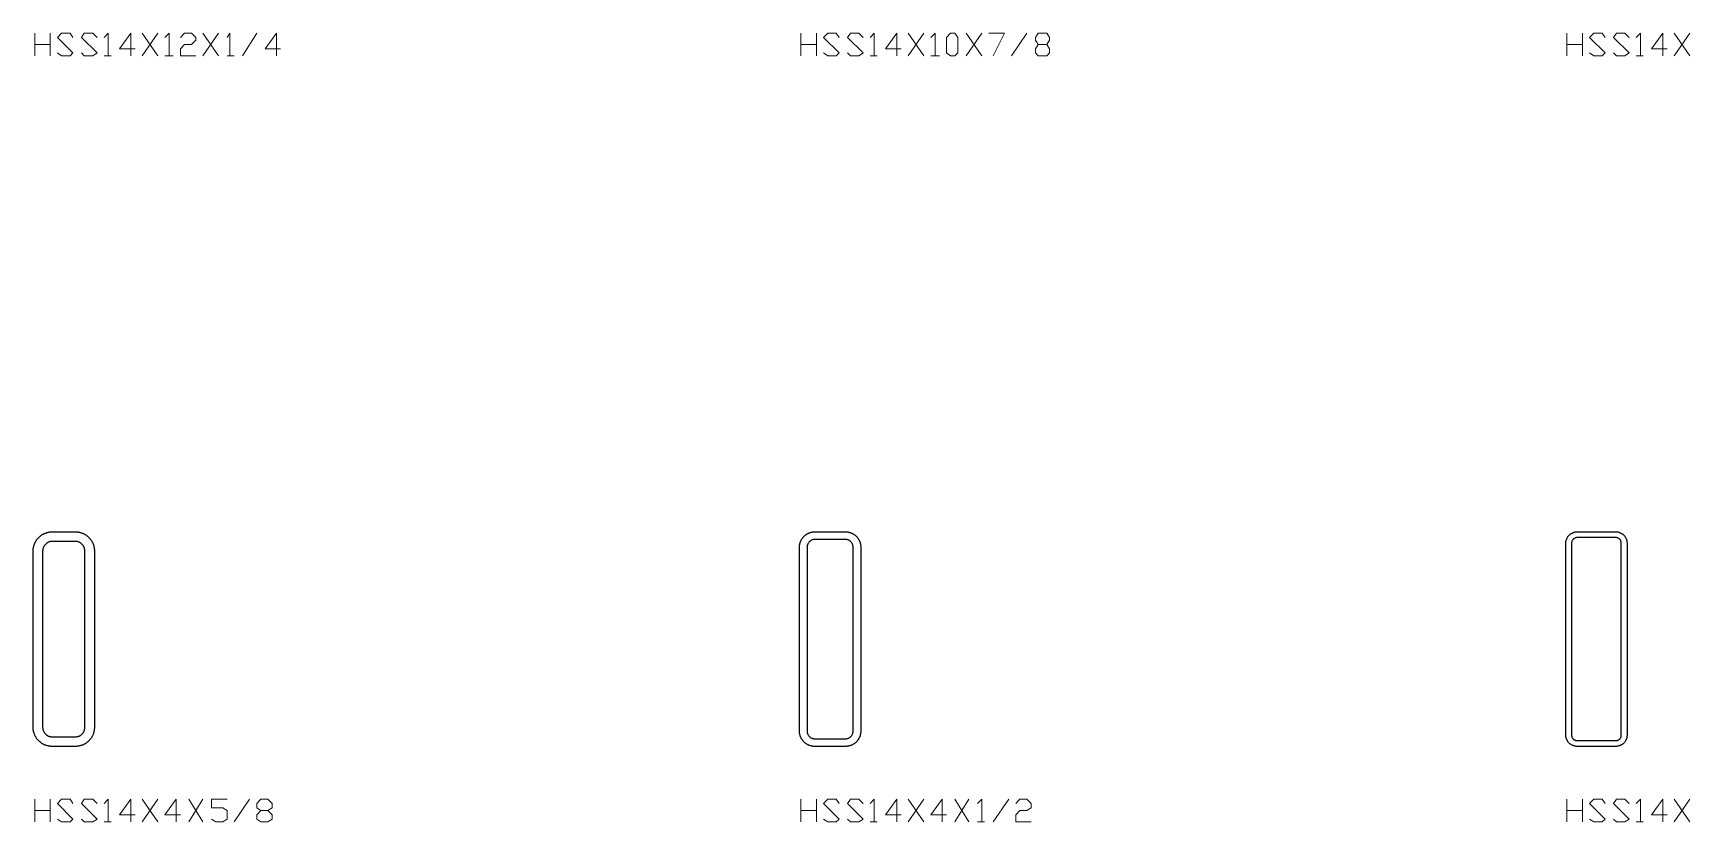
# Model space of a CAD drawing. Header units: inches. Extents: x 0 to 975, y -1305 to 34.
# Drawn here: x 250 to 358.1, y -504.9 to -453.5 of the extents above; entities that cross this region are included whole.
import ezdxf

# ---------------------------------------------------------------- set-up
doc = ezdxf.new("R2010")
doc.units = ezdxf.units.IN
doc.header["$MEASUREMENT"] = 0
doc.layers.add('AISC_STEEL', color=7, linetype='Continuous')

msp = doc.modelspace()

# ---------------------------------------------------------------- linework, layer by layer
at = {"color": 3, "lineweight": 0}
for p, q in [((250.11, -454.94), (250.11, -453.46)), ((251.12, -453.46), (251.12, -454.94)), ((257.12, -453.46), (258.13, -454.94)), ((257.12, -454.94), (258.13, -453.46)), ((261.08, -453.46), (262.1, -454.94)), ((261.08, -454.94), (262.1, -453.46)), ((263.66, -454.94), (264.59, -453.46)), ((300.09, -454.94), (300.09, -453.46)), ((301.1, -453.46), (301.1, -454.94)), ((307.1, -453.46), (308.11, -454.94)), ((307.1, -454.94), (308.11, -453.46)), ((310.88, -453.46), (311.89, -454.94)), ((310.88, -454.94), (311.89, -453.46)), ((313.83, -454.94), (314.84, -453.46)), ((350.07, -454.94), (350.07, -453.46)), ((351.08, -453.46), (351.08, -454.94)), ((357.08, -453.46), (358.09, -454.94)), ((357.08, -454.94), (358.09, -453.46)), ((250.11, -454.2), (251.12, -454.2)), ((254.63, -454.94), (255.09, -454.94)), ((258.59, -454.94), (259.14, -454.94)), ((262.65, -454.94), (263.11, -454.94)), ((300.09, -454.2), (301.1, -454.2)), ((304.61, -454.94), (305.07, -454.94)), ((308.57, -454.94), (309.13, -454.94)), ((309.86, -454.94), (309.86, -454.94)), ((350.07, -454.2), (351.08, -454.2)), ((354.59, -454.94), (355.05, -454.94)), ((250.11, -504.92), (250.11, -503.45)), ((251.12, -503.45), (251.12, -504.92)), ((257.12, -503.45), (258.13, -504.92)), ((257.12, -504.92), (258.13, -503.45)), ((260.16, -503.45), (261.08, -504.92)), ((260.16, -504.92), (261.08, -503.45)), ((263.11, -504.92), (264.12, -503.45)), ((300.09, -504.92), (300.09, -503.45)), ((301.1, -503.45), (301.1, -504.92)), ((307.1, -503.45), (308.11, -504.92)), ((307.1, -504.92), (308.11, -503.45)), ((310.14, -503.45), (311.06, -504.92)), ((310.14, -504.92), (311.06, -503.45)), ((312.63, -504.92), (313.65, -503.45)), ((350.07, -504.92), (350.07, -503.45)), ((351.08, -503.45), (351.08, -504.92)), ((357.08, -503.45), (358.09, -504.92)), ((357.08, -504.92), (358.09, -503.45)), ((250.11, -504.18), (251.12, -504.18)), ((300.09, -504.18), (301.1, -504.18)), ((350.07, -504.18), (351.08, -504.18)), ((254.63, -504.92), (255.09, -504.92)), ((304.61, -504.92), (305.07, -504.92)), ((311.62, -504.92), (312.08, -504.92)), ((354.59, -504.92), (355.05, -504.92))]:
    msp.add_line(p, q, dxfattribs=at)
for points in [[(251.58, -454.76), (251.86, -454.94), (252.41, -454.94), (252.6, -454.76), (251.58, -453.74), (251.86, -453.46), (252.41, -453.46), (252.6, -453.74)], [(253.15, -454.76), (253.34, -454.94), (253.89, -454.94), (254.17, -454.76), (253.15, -453.74), (253.34, -453.46), (253.89, -453.46), (254.17, -453.74)], [(254.63, -453.74), (254.9, -453.46), (254.9, -454.94)], [(256.66, -454.48), (255.64, -454.48), (256.38, -453.46), (256.38, -454.94)], [(258.59, -453.74), (258.87, -453.46), (258.87, -454.94)], [(259.61, -453.74), (259.88, -453.46), (260.34, -453.46), (260.62, -453.74), (260.62, -453.93), (260.34, -454.2), (259.88, -454.2), (259.61, -454.48), (259.61, -454.94), (260.62, -454.94)], [(262.65, -453.74), (262.83, -453.46), (262.83, -454.94)], [(266.15, -454.48), (265.14, -454.48), (265.88, -453.46), (265.88, -454.94)], [(301.56, -454.76), (301.84, -454.94), (302.39, -454.94), (302.58, -454.76), (301.56, -453.74), (301.84, -453.46), (302.39, -453.46), (302.58, -453.74)], [(303.13, -454.76), (303.32, -454.94), (303.87, -454.94), (304.15, -454.76), (303.13, -453.74), (303.32, -453.46), (303.87, -453.46), (304.15, -453.74)], [(304.61, -453.74), (304.88, -453.46), (304.88, -454.94)], [(306.64, -454.48), (305.62, -454.48), (306.36, -453.46), (306.36, -454.94)], [(308.57, -453.74), (308.85, -453.46), (308.85, -454.94)], [(312.35, -453.46), (313.37, -453.46), (312.63, -454.94)], [(316.13, -454.2), (316.32, -454.48), (316.32, -454.76), (316.13, -454.94), (315.58, -454.94), (315.4, -454.76), (315.4, -454.48), (315.58, -454.2), (316.13, -454.2), (316.32, -453.93), (316.32, -453.74), (316.13, -453.46), (315.58, -453.46), (315.4, -453.74), (315.4, -453.93), (315.58, -454.2)], [(351.55, -454.76), (351.82, -454.94), (352.38, -454.94), (352.56, -454.76), (351.55, -453.74), (351.82, -453.46), (352.38, -453.46), (352.56, -453.74)], [(353.11, -454.76), (353.3, -454.94), (353.85, -454.94), (354.13, -454.76), (353.11, -453.74), (353.3, -453.46), (353.85, -453.46), (354.13, -453.74)], [(354.59, -453.74), (354.87, -453.46), (354.87, -454.94)], [(356.62, -454.48), (355.6, -454.48), (356.34, -453.46), (356.34, -454.94)], [(251.58, -504.74), (251.86, -504.92), (252.41, -504.92), (252.6, -504.74), (251.58, -503.72), (251.86, -503.45), (252.41, -503.45), (252.6, -503.72)], [(253.15, -504.74), (253.34, -504.92), (253.89, -504.92), (254.17, -504.74), (253.15, -503.72), (253.34, -503.45), (253.89, -503.45), (254.17, -503.72)], [(254.63, -503.72), (254.9, -503.45), (254.9, -504.92)], [(256.66, -504.46), (255.64, -504.46), (256.38, -503.45), (256.38, -504.92)], [(259.61, -504.46), (258.59, -504.46), (259.33, -503.45), (259.33, -504.92)], [(261.63, -504.74), (261.91, -504.92), (262.37, -504.92), (262.65, -504.74), (262.65, -504.18), (262.37, -504), (261.63, -504), (261.63, -503.45), (262.65, -503.45)], [(265.32, -504.18), (265.6, -504.46), (265.6, -504.74), (265.32, -504.92), (264.86, -504.92), (264.59, -504.74), (264.59, -504.46), (264.86, -504.18), (265.32, -504.18), (265.6, -504), (265.6, -503.72), (265.32, -503.45), (264.86, -503.45), (264.59, -503.72), (264.59, -504), (264.86, -504.18)], [(301.56, -504.74), (301.84, -504.92), (302.39, -504.92), (302.58, -504.74), (301.56, -503.72), (301.84, -503.45), (302.39, -503.45), (302.58, -503.72)], [(303.13, -504.74), (303.32, -504.92), (303.87, -504.92), (304.15, -504.74), (303.13, -503.72), (303.32, -503.45), (303.87, -503.45), (304.15, -503.72)], [(304.61, -503.72), (304.88, -503.45), (304.88, -504.92)], [(306.64, -504.46), (305.62, -504.46), (306.36, -503.45), (306.36, -504.92)], [(309.59, -504.46), (308.57, -504.46), (309.31, -503.45), (309.31, -504.92)], [(311.62, -503.72), (311.89, -503.45), (311.89, -504.92)], [(314.11, -503.72), (314.38, -503.45), (314.84, -503.45), (315.12, -503.72), (315.12, -504), (314.84, -504.18), (314.38, -504.18), (314.11, -504.46), (314.11, -504.92), (315.12, -504.92)], [(351.55, -504.74), (351.82, -504.92), (352.38, -504.92), (352.56, -504.74), (351.55, -503.72), (351.82, -503.45), (352.38, -503.45), (352.56, -503.72)], [(353.11, -504.74), (353.3, -504.92), (353.85, -504.92), (354.13, -504.74), (353.11, -503.72), (353.3, -503.45), (353.85, -503.45), (354.13, -503.72)], [(354.59, -503.72), (354.87, -503.45), (354.87, -504.92)], [(356.62, -504.46), (355.6, -504.46), (356.34, -503.45), (356.34, -504.92)]]:
    msp.add_lwpolyline(points, dxfattribs=at)
msp.add_lwpolyline([(309.86, -454.94), (309.59, -454.76), (309.59, -453.74), (309.86, -453.46), (310.14, -453.46), (310.33, -453.74), (310.33, -454.76), (310.14, -454.94)], close=True, dxfattribs=at)
at = {"layer": 'AISC_STEEL'}
for points in [[(252.75, -486), (252.78, -486), (252.81, -486), (252.84, -486), (252.87, -486.01), (252.9, -486.01), (252.93, -486.01), (252.96, -486.02), (252.99, -486.02), (253.02, -486.03), (253.04, -486.04), (253.07, -486.04), (253.1, -486.05), (253.13, -486.06), (253.16, -486.07), (253.19, -486.08), (253.21, -486.09), (253.24, -486.1), (253.27, -486.11), (253.3, -486.13), (253.32, -486.14), (253.35, -486.15), (253.38, -486.17), (253.4, -486.18), (253.43, -486.2), (253.45, -486.21), (253.48, -486.23), (253.5, -486.25), (253.52, -486.27), (253.55, -486.29), (253.57, -486.31), (253.59, -486.33), (253.61, -486.35), (253.63, -486.37), (253.65, -486.39), (253.67, -486.41), (253.69, -486.43), (253.71, -486.45), (253.73, -486.48), (253.75, -486.5), (253.77, -486.52), (253.79, -486.55), (253.8, -486.57), (253.82, -486.6), (253.83, -486.62), (253.85, -486.65), (253.86, -486.68), (253.87, -486.7), (253.89, -486.73), (253.9, -486.76), (253.91, -486.79), (253.92, -486.81), (253.93, -486.84), (253.94, -486.87), (253.95, -486.9), (253.96, -486.93), (253.96, -486.96), (253.97, -486.98), (253.98, -487.01), (253.98, -487.04), (253.99, -487.07), (253.99, -487.1), (253.99, -487.13), (254, -487.16), (254, -487.19), (254, -487.22), (254, -487.25), (254, -498.75), (254, -498.78), (254, -498.81), (254, -498.84), (253.99, -498.87), (253.99, -498.9), (253.99, -498.93), (253.98, -498.96), (253.98, -498.99), (253.97, -499.02), (253.96, -499.04), (253.96, -499.07), (253.95, -499.1), (253.94, -499.13), (253.93, -499.16), (253.92, -499.19), (253.91, -499.21), (253.9, -499.24), (253.89, -499.27), (253.87, -499.3), (253.86, -499.32), (253.85, -499.35), (253.83, -499.38), (253.82, -499.4), (253.8, -499.43), (253.79, -499.45), (253.77, -499.48), (253.75, -499.5), (253.73, -499.52), (253.71, -499.55), (253.69, -499.57), (253.67, -499.59), (253.65, -499.61), (253.63, -499.63), (253.61, -499.65), (253.59, -499.67), (253.57, -499.69), (253.55, -499.71), (253.52, -499.73), (253.5, -499.75), (253.48, -499.77), (253.45, -499.79), (253.43, -499.8), (253.4, -499.82), (253.38, -499.83), (253.35, -499.85), (253.32, -499.86), (253.3, -499.87), (253.27, -499.89), (253.24, -499.9), (253.21, -499.91), (253.19, -499.92), (253.16, -499.93), (253.13, -499.94), (253.1, -499.95), (253.07, -499.96), (253.04, -499.96), (253.02, -499.97), (252.99, -499.98), (252.96, -499.98), (252.93, -499.99), (252.9, -499.99), (252.87, -499.99), (252.84, -500), (252.81, -500), (252.78, -500), (252.75, -500), (251.25, -500), (251.22, -500), (251.19, -500), (251.16, -500), (251.13, -499.99), (251.1, -499.99), (251.07, -499.99), (251.04, -499.98), (251.01, -499.98), (250.98, -499.97), (250.96, -499.96), (250.93, -499.96), (250.9, -499.95), (250.87, -499.94), (250.84, -499.93), (250.81, -499.92), (250.79, -499.91), (250.76, -499.9), (250.73, -499.89), (250.7, -499.87), (250.68, -499.86), (250.65, -499.85), (250.62, -499.83), (250.6, -499.82), (250.57, -499.8), (250.55, -499.79), (250.52, -499.77), (250.5, -499.75), (250.48, -499.73), (250.45, -499.71), (250.43, -499.69), (250.41, -499.67), (250.39, -499.65), (250.37, -499.63), (250.35, -499.61), (250.33, -499.59), (250.31, -499.57), (250.29, -499.55), (250.27, -499.52), (250.25, -499.5), (250.23, -499.48), (250.21, -499.45), (250.2, -499.43), (250.18, -499.4), (250.17, -499.38), (250.15, -499.35), (250.14, -499.32), (250.13, -499.3), (250.11, -499.27), (250.1, -499.24), (250.09, -499.21), (250.08, -499.19), (250.07, -499.16), (250.06, -499.13), (250.05, -499.1), (250.04, -499.07), (250.04, -499.04), (250.03, -499.02), (250.02, -498.99), (250.02, -498.96), (250.01, -498.93), (250.01, -498.9), (250.01, -498.87), (250, -498.84), (250, -498.81), (250, -498.78), (250, -498.75), (250, -487.25), (250, -487.22), (250, -487.19), (250, -487.16), (250.01, -487.13), (250.01, -487.1), (250.01, -487.07), (250.02, -487.04), (250.02, -487.01), (250.03, -486.98), (250.04, -486.96), (250.04, -486.93), (250.05, -486.9), (250.06, -486.87), (250.07, -486.84), (250.08, -486.81), (250.09, -486.79), (250.1, -486.76), (250.11, -486.73), (250.13, -486.7), (250.14, -486.68), (250.15, -486.65), (250.17, -486.62), (250.18, -486.6), (250.2, -486.57), (250.21, -486.55), (250.23, -486.52), (250.25, -486.5), (250.27, -486.48), (250.29, -486.45), (250.31, -486.43), (250.33, -486.41), (250.35, -486.39), (250.37, -486.37), (250.39, -486.35), (250.41, -486.33), (250.43, -486.31), (250.45, -486.29), (250.48, -486.27), (250.5, -486.25), (250.52, -486.23), (250.55, -486.21), (250.57, -486.2), (250.6, -486.18), (250.62, -486.17), (250.65, -486.15), (250.68, -486.14), (250.7, -486.13), (250.73, -486.11), (250.76, -486.1), (250.79, -486.09), (250.81, -486.08), (250.84, -486.07), (250.87, -486.06), (250.9, -486.05), (250.93, -486.04), (250.96, -486.04), (250.98, -486.03), (251.01, -486.02), (251.04, -486.02), (251.07, -486.01), (251.1, -486.01), (251.13, -486.01), (251.16, -486), (251.19, -486), (251.22, -486), (251.25, -486)], [(303, -486), (303.03, -486), (303.06, -486), (303.09, -486), (303.12, -486.01), (303.15, -486.01), (303.18, -486.02), (303.21, -486.02), (303.23, -486.03), (303.26, -486.04), (303.29, -486.04), (303.32, -486.05), (303.35, -486.06), (303.38, -486.07), (303.4, -486.08), (303.43, -486.1), (303.46, -486.11), (303.48, -486.12), (303.51, -486.14), (303.53, -486.15), (303.56, -486.17), (303.58, -486.19), (303.61, -486.21), (303.63, -486.22), (303.65, -486.24), (303.67, -486.26), (303.7, -486.28), (303.72, -486.3), (303.74, -486.33), (303.76, -486.35), (303.78, -486.37), (303.79, -486.39), (303.81, -486.42), (303.83, -486.44), (303.85, -486.47), (303.86, -486.49), (303.88, -486.52), (303.89, -486.54), (303.9, -486.57), (303.92, -486.6), (303.93, -486.62), (303.94, -486.65), (303.95, -486.68), (303.96, -486.71), (303.96, -486.74), (303.97, -486.77), (303.98, -486.79), (303.98, -486.82), (303.99, -486.85), (303.99, -486.88), (304, -486.91), (304, -486.94), (304, -486.97), (304, -487), (304, -499), (304, -499.03), (304, -499.06), (304, -499.09), (303.99, -499.12), (303.99, -499.15), (303.98, -499.18), (303.98, -499.21), (303.97, -499.23), (303.96, -499.26), (303.96, -499.29), (303.95, -499.32), (303.94, -499.35), (303.93, -499.38), (303.92, -499.4), (303.9, -499.43), (303.89, -499.46), (303.88, -499.48), (303.86, -499.51), (303.85, -499.53), (303.83, -499.56), (303.81, -499.58), (303.79, -499.61), (303.78, -499.63), (303.76, -499.65), (303.74, -499.67), (303.72, -499.7), (303.7, -499.72), (303.67, -499.74), (303.65, -499.76), (303.63, -499.78), (303.61, -499.79), (303.58, -499.81), (303.56, -499.83), (303.53, -499.85), (303.51, -499.86), (303.48, -499.88), (303.46, -499.89), (303.43, -499.9), (303.4, -499.92), (303.38, -499.93), (303.35, -499.94), (303.32, -499.95), (303.29, -499.96), (303.26, -499.96), (303.23, -499.97), (303.21, -499.98), (303.18, -499.98), (303.15, -499.99), (303.12, -499.99), (303.09, -500), (303.06, -500), (303.03, -500), (303, -500), (301, -500), (300.97, -500), (300.94, -500), (300.91, -500), (300.88, -499.99), (300.85, -499.99), (300.82, -499.98), (300.79, -499.98), (300.77, -499.97), (300.74, -499.96), (300.71, -499.96), (300.68, -499.95), (300.65, -499.94), (300.62, -499.93), (300.6, -499.92), (300.57, -499.9), (300.54, -499.89), (300.52, -499.88), (300.49, -499.86), (300.47, -499.85), (300.44, -499.83), (300.42, -499.81), (300.39, -499.79), (300.37, -499.78), (300.35, -499.76), (300.33, -499.74), (300.3, -499.72), (300.28, -499.7), (300.26, -499.67), (300.24, -499.65), (300.22, -499.63), (300.21, -499.61), (300.19, -499.58), (300.17, -499.56), (300.15, -499.53), (300.14, -499.51), (300.12, -499.48), (300.11, -499.46), (300.1, -499.43), (300.08, -499.4), (300.07, -499.38), (300.06, -499.35), (300.05, -499.32), (300.04, -499.29), (300.04, -499.26), (300.03, -499.23), (300.02, -499.21), (300.02, -499.18), (300.01, -499.15), (300.01, -499.12), (300, -499.09), (300, -499.06), (300, -499.03), (300, -499), (300, -487), (300, -486.97), (300, -486.94), (300, -486.91), (300.01, -486.88), (300.01, -486.85), (300.02, -486.82), (300.02, -486.79), (300.03, -486.77), (300.04, -486.74), (300.04, -486.71), (300.05, -486.68), (300.06, -486.65), (300.07, -486.62), (300.08, -486.6), (300.1, -486.57), (300.11, -486.54), (300.12, -486.52), (300.14, -486.49), (300.15, -486.47), (300.17, -486.44), (300.19, -486.42), (300.21, -486.39), (300.22, -486.37), (300.24, -486.35), (300.26, -486.33), (300.28, -486.3), (300.3, -486.28), (300.33, -486.26), (300.35, -486.24), (300.37, -486.22), (300.39, -486.21), (300.42, -486.19), (300.44, -486.17), (300.47, -486.15), (300.49, -486.14), (300.52, -486.12), (300.54, -486.11), (300.57, -486.1), (300.6, -486.08), (300.62, -486.07), (300.65, -486.06), (300.68, -486.05), (300.71, -486.04), (300.74, -486.04), (300.77, -486.03), (300.79, -486.02), (300.82, -486.02), (300.85, -486.01), (300.88, -486.01), (300.91, -486), (300.94, -486), (300.97, -486), (301, -486)], [(353.25, -486), (353.28, -486), (353.31, -486), (353.34, -486.01), (353.37, -486.01), (353.4, -486.01), (353.43, -486.02), (353.45, -486.03), (353.48, -486.04), (353.51, -486.05), (353.54, -486.06), (353.56, -486.07), (353.59, -486.08), (353.62, -486.1), (353.64, -486.11), (353.67, -486.13), (353.69, -486.14), (353.71, -486.16), (353.74, -486.18), (353.76, -486.2), (353.78, -486.22), (353.8, -486.24), (353.82, -486.26), (353.84, -486.29), (353.86, -486.31), (353.87, -486.33), (353.89, -486.36), (353.9, -486.38), (353.92, -486.41), (353.93, -486.44), (353.94, -486.46), (353.95, -486.49), (353.96, -486.52), (353.97, -486.55), (353.98, -486.57), (353.99, -486.6), (353.99, -486.63), (353.99, -486.66), (354, -486.69), (354, -486.72), (354, -486.75), (354, -499.25), (354, -499.28), (354, -499.31), (353.99, -499.34), (353.99, -499.37), (353.99, -499.4), (353.98, -499.43), (353.97, -499.45), (353.96, -499.48), (353.95, -499.51), (353.94, -499.54), (353.93, -499.56), (353.92, -499.59), (353.9, -499.62), (353.89, -499.64), (353.87, -499.67), (353.86, -499.69), (353.84, -499.71), (353.82, -499.74), (353.8, -499.76), (353.78, -499.78), (353.76, -499.8), (353.74, -499.82), (353.71, -499.84), (353.69, -499.86), (353.67, -499.87), (353.64, -499.89), (353.62, -499.9), (353.59, -499.92), (353.56, -499.93), (353.54, -499.94), (353.51, -499.95), (353.48, -499.96), (353.45, -499.97), (353.43, -499.98), (353.4, -499.99), (353.37, -499.99), (353.34, -499.99), (353.31, -500), (353.28, -500), (353.25, -500), (350.75, -500), (350.72, -500), (350.69, -500), (350.66, -499.99), (350.63, -499.99), (350.6, -499.99), (350.57, -499.98), (350.55, -499.97), (350.52, -499.96), (350.49, -499.95), (350.46, -499.94), (350.44, -499.93), (350.41, -499.92), (350.38, -499.9), (350.36, -499.89), (350.33, -499.87), (350.31, -499.86), (350.29, -499.84), (350.26, -499.82), (350.24, -499.8), (350.22, -499.78), (350.2, -499.76), (350.18, -499.74), (350.16, -499.71), (350.14, -499.69), (350.13, -499.67), (350.11, -499.64), (350.1, -499.62), (350.08, -499.59), (350.07, -499.56), (350.06, -499.54), (350.05, -499.51), (350.04, -499.48), (350.03, -499.45), (350.02, -499.43), (350.01, -499.4), (350.01, -499.37), (350.01, -499.34), (350, -499.31), (350, -499.28), (350, -499.25), (350, -486.75), (350, -486.72), (350, -486.69), (350.01, -486.66), (350.01, -486.63), (350.01, -486.6), (350.02, -486.57), (350.03, -486.55), (350.04, -486.52), (350.05, -486.49), (350.06, -486.46), (350.07, -486.44), (350.08, -486.41), (350.1, -486.38), (350.11, -486.36), (350.13, -486.33), (350.14, -486.31), (350.16, -486.29), (350.18, -486.26), (350.2, -486.24), (350.22, -486.22), (350.24, -486.2), (350.26, -486.18), (350.29, -486.16), (350.31, -486.14), (350.33, -486.13), (350.36, -486.11), (350.38, -486.1), (350.41, -486.08), (350.44, -486.07), (350.46, -486.06), (350.49, -486.05), (350.52, -486.04), (350.55, -486.03), (350.57, -486.02), (350.6, -486.01), (350.63, -486.01), (350.66, -486.01), (350.69, -486), (350.72, -486), (350.75, -486)], [(350.75, -486.38), (350.72, -486.38), (350.69, -486.38), (350.66, -486.39), (350.63, -486.39), (350.61, -486.4), (350.58, -486.42), (350.55, -486.43), (350.53, -486.45), (350.51, -486.46), (350.48, -486.48), (350.46, -486.51), (350.45, -486.53), (350.43, -486.55), (350.42, -486.58), (350.4, -486.61), (350.39, -486.63), (350.39, -486.66), (350.38, -486.69), (350.38, -486.72), (350.38, -486.75), (350.38, -499.25), (350.38, -499.28), (350.38, -499.31), (350.39, -499.34), (350.39, -499.37), (350.4, -499.39), (350.42, -499.42), (350.43, -499.45), (350.45, -499.47), (350.46, -499.49), (350.48, -499.52), (350.51, -499.54), (350.53, -499.55), (350.55, -499.57), (350.58, -499.58), (350.61, -499.6), (350.63, -499.61), (350.66, -499.61), (350.69, -499.62), (350.72, -499.62), (350.75, -499.62), (353.25, -499.62), (353.28, -499.62), (353.31, -499.62), (353.34, -499.61), (353.37, -499.61), (353.39, -499.6), (353.42, -499.58), (353.45, -499.57), (353.47, -499.55), (353.49, -499.54), (353.52, -499.52), (353.54, -499.49), (353.55, -499.47), (353.57, -499.45), (353.58, -499.42), (353.6, -499.39), (353.61, -499.37), (353.61, -499.34), (353.62, -499.31), (353.62, -499.28), (353.62, -499.25), (353.62, -486.75), (353.62, -486.72), (353.62, -486.69), (353.61, -486.66), (353.61, -486.63), (353.6, -486.61), (353.58, -486.58), (353.57, -486.55), (353.55, -486.53), (353.54, -486.51), (353.52, -486.48), (353.49, -486.46), (353.47, -486.45), (353.45, -486.43), (353.42, -486.42), (353.39, -486.4), (353.37, -486.39), (353.34, -486.39), (353.31, -486.38), (353.28, -486.38), (353.25, -486.38)], [(251.25, -486.62), (251.22, -486.63), (251.19, -486.63), (251.16, -486.63), (251.13, -486.64), (251.1, -486.64), (251.07, -486.65), (251.05, -486.66), (251.02, -486.67), (250.99, -486.68), (250.96, -486.69), (250.94, -486.71), (250.91, -486.72), (250.89, -486.74), (250.86, -486.76), (250.84, -486.78), (250.82, -486.8), (250.8, -486.82), (250.78, -486.84), (250.76, -486.86), (250.74, -486.89), (250.72, -486.91), (250.71, -486.94), (250.69, -486.96), (250.68, -486.99), (250.67, -487.02), (250.66, -487.05), (250.65, -487.07), (250.64, -487.1), (250.64, -487.13), (250.63, -487.16), (250.63, -487.19), (250.63, -487.22), (250.62, -487.25), (250.62, -498.75), (250.63, -498.78), (250.63, -498.81), (250.63, -498.84), (250.64, -498.87), (250.64, -498.9), (250.65, -498.93), (250.66, -498.95), (250.67, -498.98), (250.68, -499.01), (250.69, -499.04), (250.71, -499.06), (250.72, -499.09), (250.74, -499.11), (250.76, -499.14), (250.78, -499.16), (250.8, -499.18), (250.82, -499.2), (250.84, -499.22), (250.86, -499.24), (250.89, -499.26), (250.91, -499.28), (250.94, -499.29), (250.96, -499.31), (250.99, -499.32), (251.02, -499.33), (251.05, -499.34), (251.07, -499.35), (251.1, -499.36), (251.13, -499.36), (251.16, -499.37), (251.19, -499.37), (251.22, -499.37), (251.25, -499.38), (252.75, -499.38), (252.78, -499.37), (252.81, -499.37), (252.84, -499.37), (252.87, -499.36), (252.9, -499.36), (252.93, -499.35), (252.95, -499.34), (252.98, -499.33), (253.01, -499.32), (253.04, -499.31), (253.06, -499.29), (253.09, -499.28), (253.11, -499.26), (253.14, -499.24), (253.16, -499.22), (253.18, -499.2), (253.2, -499.18), (253.22, -499.16), (253.24, -499.14), (253.26, -499.11), (253.28, -499.09), (253.29, -499.06), (253.31, -499.04), (253.32, -499.01), (253.33, -498.98), (253.34, -498.95), (253.35, -498.93), (253.36, -498.9), (253.36, -498.87), (253.37, -498.84), (253.37, -498.81), (253.37, -498.78), (253.38, -498.75), (253.38, -487.25), (253.37, -487.22), (253.37, -487.19), (253.37, -487.16), (253.36, -487.13), (253.36, -487.1), (253.35, -487.07), (253.34, -487.05), (253.33, -487.02), (253.32, -486.99), (253.31, -486.96), (253.29, -486.94), (253.28, -486.91), (253.26, -486.89), (253.24, -486.86), (253.22, -486.84), (253.2, -486.82), (253.18, -486.8), (253.16, -486.78), (253.14, -486.76), (253.11, -486.74), (253.09, -486.72), (253.06, -486.71), (253.04, -486.69), (253.01, -486.68), (252.98, -486.67), (252.95, -486.66), (252.93, -486.65), (252.9, -486.64), (252.87, -486.64), (252.84, -486.63), (252.81, -486.63), (252.78, -486.63), (252.75, -486.62)], [(301, -486.5), (300.97, -486.5), (300.94, -486.5), (300.91, -486.51), (300.88, -486.51), (300.86, -486.52), (300.83, -486.53), (300.8, -486.54), (300.78, -486.55), (300.75, -486.57), (300.73, -486.58), (300.7, -486.6), (300.68, -486.62), (300.66, -486.64), (300.64, -486.66), (300.62, -486.68), (300.6, -486.7), (300.58, -486.73), (300.57, -486.75), (300.55, -486.78), (300.54, -486.8), (300.53, -486.83), (300.52, -486.86), (300.51, -486.88), (300.51, -486.91), (300.5, -486.94), (300.5, -486.97), (300.5, -487), (300.5, -499), (300.5, -499.03), (300.5, -499.06), (300.51, -499.09), (300.51, -499.12), (300.52, -499.14), (300.53, -499.17), (300.54, -499.2), (300.55, -499.22), (300.57, -499.25), (300.58, -499.27), (300.6, -499.3), (300.62, -499.32), (300.64, -499.34), (300.66, -499.36), (300.68, -499.38), (300.7, -499.4), (300.73, -499.42), (300.75, -499.43), (300.78, -499.45), (300.8, -499.46), (300.83, -499.47), (300.86, -499.48), (300.88, -499.49), (300.91, -499.49), (300.94, -499.5), (300.97, -499.5), (301, -499.5), (303, -499.5), (303.03, -499.5), (303.06, -499.5), (303.09, -499.49), (303.12, -499.49), (303.14, -499.48), (303.17, -499.47), (303.2, -499.46), (303.22, -499.45), (303.25, -499.43), (303.27, -499.42), (303.3, -499.4), (303.32, -499.38), (303.34, -499.36), (303.36, -499.34), (303.38, -499.32), (303.4, -499.3), (303.42, -499.27), (303.43, -499.25), (303.45, -499.22), (303.46, -499.2), (303.47, -499.17), (303.48, -499.14), (303.49, -499.12), (303.49, -499.09), (303.5, -499.06), (303.5, -499.03), (303.5, -499), (303.5, -487), (303.5, -486.97), (303.5, -486.94), (303.49, -486.91), (303.49, -486.88), (303.48, -486.86), (303.47, -486.83), (303.46, -486.8), (303.45, -486.78), (303.43, -486.75), (303.42, -486.73), (303.4, -486.7), (303.38, -486.68), (303.36, -486.66), (303.34, -486.64), (303.32, -486.62), (303.3, -486.6), (303.27, -486.58), (303.25, -486.57), (303.22, -486.55), (303.2, -486.54), (303.17, -486.53), (303.14, -486.52), (303.12, -486.51), (303.09, -486.51), (303.06, -486.5), (303.03, -486.5), (303, -486.5)]]:
    msp.add_lwpolyline(points, close=True, dxfattribs=at)

doc.saveas('drawing.dxf')
